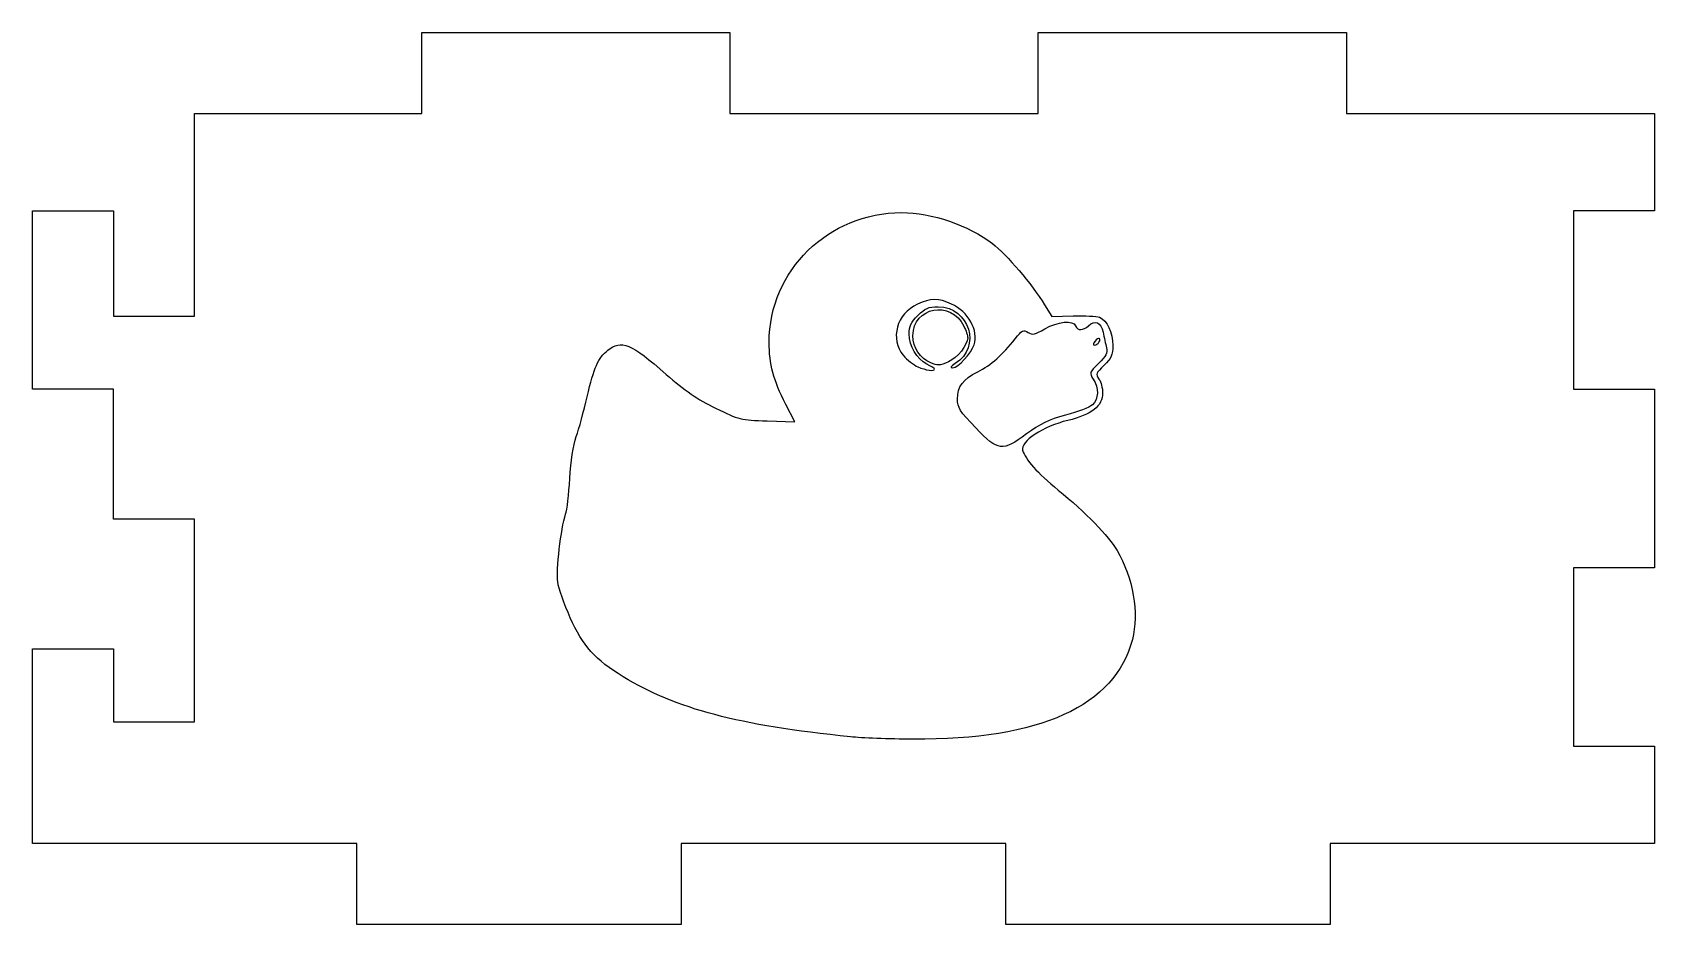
# Model space of a CAD drawing. Header units: millimetres. Extents: x -30 to 50, y -40 to 4.
import ezdxf

# ---------------------------------------------------------------- set-up
doc = ezdxf.new("R2010")
doc.units = ezdxf.units.MM
doc.layers.get('0').update_dxf_attribs({"linetype": 'CONTINUOUS'})

msp = doc.modelspace()

# ---------------------------------------------------------------- linework, layer by layer
for p, q in [((19.917, -9.427), (20.277, -10.013)), ((20.277, -10.013), (21.322, -9.983)), ((7.593, -15.21), (7.154, -14.347)), ((6.241, -15.163), (7.593, -15.21))]:
    msp.add_line(p, q)
msp.add_lwpolyline([(34, -36), (34, -40), (18, -40), (18, -36), (2, -36), (2, -40), (-14, -40), (-14, -36), (-30, -36), (-30, -26.4), (-26, -26.4), (-26, -30), (-22, -30), (-22, -20), (-26, -20), (-26, -13.6), (-30, -13.6), (-30, -4.8), (-26, -4.8), (-26, -10), (-22, -10), (-22, 0), (-10.8, 0), (-10.8, 4), (4.4, 4), (4.4, 0), (19.6, 0), (19.6, 4), (34.8, 4), (34.8, 0), (50, 0), (50, -4.8), (46, -4.8), (46, -13.6), (50, -13.6), (50, -22.4), (46, -22.4), (46, -31.2), (50, -31.2), (50, -36)], close=True)
for points in [[(6.334, -11.282), (6.329, -7.745), (9.254, -4.887), (12.877, -4.887)], [(12.877, -4.887), (14.348, -4.887), (16.177, -5.513), (17.35, -6.417)], [(17.35, -6.417), (18.048, -6.956), (19.295, -8.418), (19.917, -9.427)], [(13.649, -9.402), (12.623, -9.868), (12.275, -11.123), (12.95, -11.925)], [(13.427, -10.956), (13.427, -9.536), (15.317, -9.183), (15.936, -10.488)], [(15.32, -9.394), (14.671, -9.099), (14.313, -9.101), (13.649, -9.402)], [(13.665, -9.959), (14.027, -9.597), (14.18, -9.532), (14.672, -9.532)], [(14.672, -9.532), (16.212, -9.532), (16.812, -11.529), (15.514, -12.334)], [(16.441, -11.413), (16.671, -10.688), (16.166, -9.778), (15.32, -9.394)], [(13.239, -10.87), (13.239, -10.487), (13.327, -10.297), (13.665, -9.959)], [(19.931, -10.62), (20.568, -10.247), (21.329, -10.174), (21.445, -10.474)], [(21.322, -9.983), (21.897, -9.966), (22.485, -9.996), (22.63, -10.05)], [(22.081, -10.465), (22.39, -10.156), (22.703, -10.296), (22.803, -10.789)], [(22.63, -10.05), (22.996, -10.185), (23.283, -10.799), (23.283, -11.448)], [(-1.625, -11.678), (-0.948, -11.145), (-0.491, -11.333), (1.256, -12.863)], [(14.112, -12.354), (13.607, -12.093), (13.24, -11.468), (13.239, -10.87)], [(14.306, -12.3), (13.773, -12.08), (13.427, -11.551), (13.427, -10.956)], [(16.126, -11.058), (16.125, -11.409), (15.602, -12.065), (15.186, -12.239)], [(15.936, -10.488), (16.04, -10.708), (16.126, -10.965), (16.126, -11.058)], [(16.623, -12.737), (17.27, -12.409), (17.848, -11.899), (18.46, -11.117)], [(18.46, -11.117), (18.804, -10.677), (18.866, -10.646), (19.101, -10.793)], [(19.101, -10.793), (19.325, -10.933), (19.437, -10.91), (19.931, -10.62)], [(21.445, -10.474), (21.539, -10.719), (21.832, -10.714), (22.081, -10.465)], [(22.597, -11.282), (22.732, -11.063), (22.578, -11.017), (22.406, -11.224)], [(22.803, -10.789), (22.852, -11.03), (22.928, -11.372), (22.972, -11.549)], [(-2.643, -13.97), (-2.308, -12.52), (-2.1, -12.052), (-1.625, -11.678)], [(7.154, -14.347), (6.538, -13.135), (6.336, -12.378), (6.334, -11.282)], [(12.95, -11.925), (13.136, -12.147), (13.461, -12.403), (13.672, -12.495)], [(15.391, -12.542), (15.631, -12.546), (16.315, -11.81), (16.441, -11.413)], [(22.406, -11.224), (22.307, -11.344), (22.298, -11.416), (22.381, -11.416)], [(22.381, -11.416), (22.454, -11.416), (22.552, -11.355), (22.597, -11.282)], [(22.972, -11.549), (23.037, -11.809), (22.963, -11.956), (22.582, -12.325)], [(23.283, -11.448), (23.283, -11.906), (23.213, -12.062), (22.849, -12.414)], [(13.672, -12.495), (14.055, -12.661), (14.494, -12.724), (14.494, -12.612)], [(14.494, -12.612), (14.494, -12.579), (14.322, -12.463), (14.112, -12.354)], [(15.186, -12.239), (14.699, -12.443), (14.657, -12.446), (14.306, -12.3)], [(15.514, -12.334), (15.285, -12.477), (15.248, -12.54), (15.391, -12.542)], [(15.624, -14.088), (15.624, -13.46), (15.881, -13.113), (16.623, -12.737)], [(22.582, -12.325), (22.124, -12.771), (22.118, -12.788), (22.321, -13.098)], [(22.849, -12.414), (22.45, -12.801), (22.43, -12.855), (22.598, -13.095)], [(1.256, -12.863), (2.166, -13.661), (2.808, -14.1), (3.691, -14.531)], [(22.321, -13.098), (22.603, -13.529), (22.584, -14.089), (22.278, -14.366)], [(22.598, -13.095), (22.698, -13.238), (22.78, -13.546), (22.78, -13.779)], [(-3.179, -15.936), (-3.046, -15.556), (-2.804, -14.671), (-2.643, -13.97)], [(16.527, -15.504), (15.726, -14.675), (15.624, -14.516), (15.624, -14.088)], [(22.278, -14.366), (22.14, -14.492), (21.544, -14.723), (20.954, -14.88)], [(22.78, -13.779), (22.78, -14.429), (22.236, -14.861), (21.066, -15.136)], [(3.691, -14.531), (4.853, -15.098), (4.93, -15.117), (6.241, -15.163)], [(21.066, -15.136), (19.852, -15.423), (18.706, -16.176), (18.833, -16.605)], [(20.954, -14.88), (20.111, -15.105), (19.698, -15.303), (19.024, -15.802)], [(-3.499, -18.007), (-3.451, -17.15), (-3.329, -16.364), (-3.179, -15.936)], [(19.024, -15.802), (17.825, -16.691), (17.656, -16.671), (16.527, -15.504)], [(18.833, -16.605), (18.969, -17.066), (19.556, -17.72), (20.593, -18.568)], [(-3.703, -19.765), (-3.633, -19.558), (-3.541, -18.767), (-3.499, -18.007)], [(20.593, -18.568), (21.931, -19.661), (23.076, -20.838), (23.49, -21.545)], [(-4.094, -23.101), (-4.181, -22.537), (-3.938, -20.462), (-3.703, -19.765)], [(23.49, -21.545), (24.282, -22.895), (24.58, -24.631), (24.245, -25.938)], [(-3.473, -24.872), (-3.767, -24.204), (-4.047, -23.407), (-4.094, -23.101)], [(-0.861, -27.78), (-2.233, -26.95), (-2.871, -26.241), (-3.473, -24.872)], [(24.245, -25.938), (23.404, -29.222), (19.697, -30.907), (13.427, -30.858)], [(10.351, -30.744), (4.783, -30.172), (1.785, -29.379), (-0.861, -27.78)], [(13.427, -30.858), (12.253, -30.849), (10.869, -30.798), (10.351, -30.744)]]:
    msp.add_open_spline(points, degree=3)

doc.saveas('drawing.dxf')
